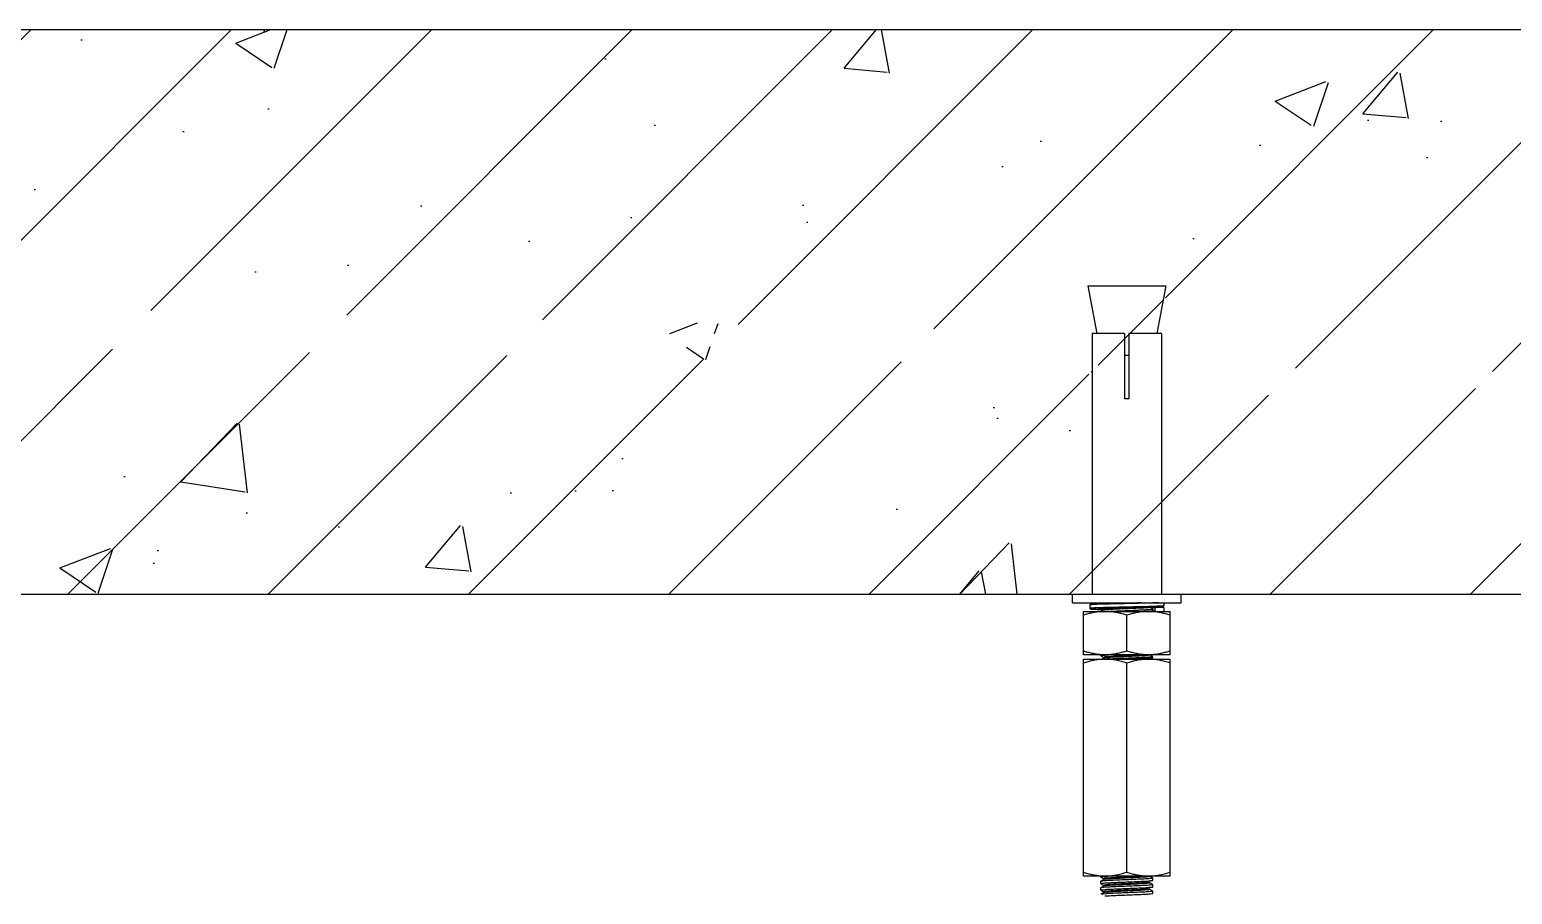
# Model space of a CAD drawing. Extents: x 552102 to 973302, y -80747 to 40012826.
# Drawn here: x 600984 to 603345, y 213780 to 215156 of the extents above; entities that cross this region are included whole.
import ezdxf

# ---------------------------------------------------------------- set-up
doc = ezdxf.new("R2010")
doc.units = 0
doc.header["$LTSCALE"] = 1000
doc.header["$MEASUREMENT"] = 0
doc.layers.add('02___PRT_ALL_AXES', color=7, linetype='Continuous')
doc.layers.add('图框', color=7, linetype='Continuous')

msp = doc.modelspace()

# ---------------------------------------------------------------- hatches: boundary and pattern name
at = {"layer": '图框'}
h = msp.add_hatch(dxfattribs=at)
h.set_pattern_fill('ANSI31', color=33, scale=1804.8, style=0)
h.set_pattern_definition([(45, (-1271960.078877605, -4626199.462491669), (-159.5232898356851, 159.5232898356851), [])])
h.paths.add_polyline_path([(599102.75674162, 214661.5061296902), (598622.5805223117, 214765.6670011363), (598853.8989372144, 214855.1693857573), (598853.8989372144, 215156.1626235179), (606457.0989372054, 215156.1626235179), (606457.0989372054, 214855.1693857573), (606225.7805223117, 214765.6670011363), (606705.9567416201, 214661.5061296902), (606457.0989372054, 214594.9003997408), (606457.0989372054, 214257.6026235215), (606151.7995321223, 214257.6026235215), (605513.0632229338, 214257.6026235215), (598853.8989372144, 214257.6026235215), (598853.8989372144, 214594.9003997408)])
edge = h.paths.add_edge_path(flags=16)
edge.add_line((605917.415222926, 214748.3546235136), (605931.6712229291, 214672.3226235143))
edge.add_line((605924.4353285799, 214672.3226235143), (605924.4353285799, 214568.6426235161))
edge.add_line((605924.3272229324, 214568.6426235161), (605924.3272229324, 214257.6026235215))
edge.add_line((605924.4353285799, 214568.6426235161), (605924.3272229324, 214568.6426235161))
edge.add_line((606034.9192229371, 214568.6426235161), (606034.9192229371, 214257.6026235215))
edge.add_line((606034.8111172448, 214672.3226235143), (606034.8111172448, 214568.6426235161))
edge.add_line((606041.8312229345, 214748.3546235136), (606027.5752229312, 214672.3226235143))
edge.add_line((606034.9192229371, 214568.6426235161), (606034.8111172448, 214568.6426235161))
edge.add_line((605917.415222926, 214748.3546235136), (606041.8312229345, 214748.3546235136))
edge.add_line((605976.1672229359, 214672.3226235143), (605924.4353285799, 214672.3226235143))
edge.add_line((606034.8111172448, 214672.3226235143), (605983.0792229335, 214672.3226235143))
edge.add_line((602786.2792229335, 214568.6426235161), (602786.1711172501, 214568.6426235161))
edge.add_line((602786.2792229335, 214568.6426235161), (602786.2792229335, 214257.6026235215))
edge.add_line((602786.1711172501, 214672.3226235143), (602786.1711172501, 214568.6426235161))
edge.add_line((602793.1912229309, 214748.3546235136), (602778.9352229277, 214672.3226235143))
edge.add_line((602675.7953285853, 214568.6426235161), (602675.6872229289, 214568.6426235161))
edge.add_line((602668.7752229313, 214748.3546235136), (602683.0312229256, 214672.3226235143))
edge.add_line((602675.7953285853, 214672.3226235143), (602675.7953285853, 214568.6426235161))
edge.add_line((602675.6872229289, 214568.6426235161), (602675.6872229289, 214257.6026235215))
edge.add_line((602668.7752229313, 214748.3546235136), (602793.1912229309, 214748.3546235136))
edge.add_line((602727.5272229324, 214672.3226235143), (602675.7953285853, 214672.3226235143))
edge.add_line((602786.1711172501, 214672.3226235143), (602734.4392229387, 214672.3226235143))
edge.add_line((599489.2552229295, 214748.3546235136), (599613.6712229291, 214748.3546235136))
edge.add_line((599496.2753285834, 214568.6426235161), (599496.1672229359, 214568.6426235161))
edge.add_line((599489.2552229295, 214748.3546235136), (599503.5112229327, 214672.3226235143))
edge.add_line((599496.2753285834, 214672.3226235143), (599496.2753285834, 214568.6426235161))
edge.add_line((599496.1672229359, 214568.6426235161), (599496.1672229359, 214257.6026235215))
edge.add_line((599606.7592229316, 214568.6426235161), (599606.6511172483, 214568.6426235161))
edge.add_line((599606.7592229316, 214568.6426235161), (599606.7592229316, 214257.6026235215))
edge.add_line((599606.6511172483, 214672.3226235143), (599606.6511172483, 214568.6426235161))
edge.add_line((599613.6712229291, 214748.3546235136), (599599.415222926, 214672.3226235143))
edge.add_line((599548.0072229306, 214672.3226235143), (599496.2753285834, 214672.3226235143))
edge.add_line((599606.6511172483, 214672.3226235143), (599554.9192229371, 214672.3226235143))
h = msp.add_hatch(dxfattribs=at)
h.set_pattern_fill('AR-CONC', color=33, scale=115.2, style=0)
h.set_pattern_definition([(49.99999999999999, (-1271960.078877605, -4626199.462491669), (826.2837303560681, -72.29045949994956), [86.4, -950.4000000000001]), (355, (-1271960.078877605, -4626199.462491669), (-159.841536322176, 866.5253380224136), [69.12, -760.32]), (100.4513999999998, (-1271891.221902244, -4626205.486691354), (666.4428077345531, 794.2343524542189), [73.4286988799998, -807.7157130239968]), (46.18420000000002, (-1271960.078877605, -4625969.062491678), (1229.461688016742, -190.6779045070288), [129.5999999999987, -1425.59999999999]), (96.6355999999996, (-1271857.623747362, -4625984.952381341), (1076.731436792106, 1122.183787277309), [110.1430517759984, -1211.573375999985]), (351.1842, (-1271960.078877605, -4625969.062491678), (1076.730560793939, 1122.184628265974), [103.6800000000001, -1140.480000000001]), (21, (-1271844.878877605, -4626026.662491677), (687.6369240404679, -463.8169620464705), [86.4, -950.4000000000001]), (326.0000000000001, (-1271844.878877605, -4626026.662491677), (280.2992623736622, 835.3728518939748), [69.11999999999999, -760.3199999999998]), (71.4514, (-1271787.575825189, -4626065.31394179), (967.9364681258766, 371.5551322098652), [73.42869888000001, -807.7157130239999]), (37.49999999999999, (-1271960.078877605, -4626199.462491669), (14.00815332551885, 383.4937196136709), [0, -751.1040000000002, 0, -771.8400000000001, 0, -763.2000000000002]), (7.500000000000003, (-1271960.078877605, -4626199.462491669), (303.0561071333552, 454.362292088479), [0, -440.064, 0, -733.824, 0, -290.8799999999999]), (327.5, (-1272216.974877603, -4626199.462491669), (614.9634464706153, -25.98321223800553), [0, -288, 0, -898.56, 0, -1192.32]), (317.5, (-1272332.174877603, -4626199.462491669), (671.8304670824291, 115.32093964683), [0, -374.4, 0, -596.7360000000001, 0, -846.7199999999999])])
h.paths.add_polyline_path([(599102.75674162, 214661.5061296902), (598622.5805223117, 214765.6670011363), (598853.8989372144, 214855.1693857573), (598853.8989372144, 215156.1626235179), (606457.0989372054, 215156.1626235179), (606457.0989372054, 214855.1693857573), (606225.7805223117, 214765.6670011363), (606705.9567416201, 214661.5061296902), (606457.0989372054, 214594.9003997408), (606457.0989372054, 214257.6026235215), (606151.7995321223, 214257.6026235215), (605513.0632229338, 214257.6026235215), (598853.8989372144, 214257.6026235215), (598853.8989372144, 214594.9003997408)])
edge = h.paths.add_edge_path(flags=16)
edge.add_line((605917.415222926, 214748.3546235136), (605931.6712229291, 214672.3226235143))
edge.add_line((605924.4353285799, 214672.3226235143), (605924.4353285799, 214568.6426235161))
edge.add_line((605924.3272229324, 214568.6426235161), (605924.3272229324, 214257.6026235215))
edge.add_line((605924.4353285799, 214568.6426235161), (605924.3272229324, 214568.6426235161))
edge.add_line((606034.9192229371, 214568.6426235161), (606034.9192229371, 214257.6026235215))
edge.add_line((606034.8111172448, 214672.3226235143), (606034.8111172448, 214568.6426235161))
edge.add_line((606041.8312229345, 214748.3546235136), (606027.5752229312, 214672.3226235143))
edge.add_line((606034.9192229371, 214568.6426235161), (606034.8111172448, 214568.6426235161))
edge.add_line((605917.415222926, 214748.3546235136), (606041.8312229345, 214748.3546235136))
edge.add_line((605976.1672229359, 214672.3226235143), (605924.4353285799, 214672.3226235143))
edge.add_line((606034.8111172448, 214672.3226235143), (605983.0792229335, 214672.3226235143))
edge.add_line((602668.7752229313, 214748.3546235136), (602793.1912229309, 214748.3546235136))
edge.add_line((599489.2552229295, 214748.3546235136), (599613.6712229291, 214748.3546235136))
edge.add_line((599548.0072229306, 214672.3226235143), (599496.2753285834, 214672.3226235143))
edge.add_line((599606.6511172483, 214672.3226235143), (599554.9192229371, 214672.3226235143))
edge.add_line((602727.5272229324, 214672.3226235143), (602675.7953285853, 214672.3226235143))
edge.add_line((602786.1711172501, 214672.3226235143), (602734.4392229387, 214672.3226235143))
edge.add_line((602668.7752229313, 214748.3546235136), (602683.0312229256, 214672.3226235143))
edge.add_line((602793.1912229309, 214748.3546235136), (602778.9352229277, 214672.3226235143))
edge.add_line((599489.2552229295, 214748.3546235136), (599503.5112229327, 214672.3226235143))
edge.add_line((599613.6712229291, 214748.3546235136), (599599.415222926, 214672.3226235143))
edge.add_line((599496.2753285834, 214568.6426235161), (599496.1672229359, 214568.6426235161))
edge.add_line((599496.2753285834, 214672.3226235143), (599496.2753285834, 214568.6426235161))
edge.add_line((599496.1672229359, 214568.6426235161), (599496.1672229359, 214257.6026235215))
edge.add_line((599606.7592229316, 214568.6426235161), (599606.6511172483, 214568.6426235161))
edge.add_line((599606.7592229316, 214568.6426235161), (599606.7592229316, 214257.6026235215))
edge.add_line((599606.6511172483, 214672.3226235143), (599606.6511172483, 214568.6426235161))
edge.add_line((602675.7953285853, 214672.3226235143), (602675.7953285853, 214568.6426235161))
edge.add_line((602675.6872229289, 214568.6426235161), (602675.6872229289, 214257.6026235215))
edge.add_line((602786.1711172501, 214672.3226235143), (602786.1711172501, 214568.6426235161))
edge.add_line((602786.2792229335, 214568.6426235161), (602786.2792229335, 214257.6026235215))

# ---------------------------------------------------------------- linework, layer by layer
at = {"color": 3, "linetype": 'Continuous'}
for p, q in [((602675.7953285853, 214672.3226235143), (602675.7953285853, 214568.6426235161)), ((602727.5272229324, 214672.3226235143), (602675.7953285853, 214672.3226235143)), ((602727.5272229324, 214672.3226235143), (602727.5272229324, 214568.6426235161)), ((602734.4392229387, 214672.3226235143), (602734.4392229387, 214568.6426235161)), ((602786.1711172501, 214672.3226235143), (602734.4392229387, 214672.3226235143)), ((602786.1711172501, 214672.3226235143), (602786.1711172501, 214568.6426235161)), ((602675.6872229289, 214568.6426235161), (602675.6872229289, 214257.6026235215)), ((602675.7953285853, 214568.6426235161), (602675.6872229289, 214568.6426235161)), ((602734.4392229387, 214568.6426235161), (602727.5272229324, 214568.6426235161)), ((602786.2792229335, 214568.6426235161), (602786.1711172501, 214568.6426235161)), ((602786.2792229335, 214568.6426235161), (602786.2792229335, 214257.6026235215)), ((602672.2312229344, 214240.322444915), (602672.2312229344, 214234.7932021908)), ((602677.3322461346, 214241.5326766662), (602676.25482078, 214241.4646586172)), ((602678.5932864884, 214241.6029066614), (602677.3322461346, 214241.5326766662)), ((602677.4982443491, 214233.5732275567), (602678.8034816155, 214233.5017804287)), ((602680.0489949832, 214241.6753619156), (602678.5932864884, 214241.6029066614)), ((602678.8034816155, 214233.5017804287), (602680.3099633524, 214233.4280541561)), ((602682.6187693457, 214241.7881900035), (602680.0489949832, 214241.6753619156)), ((602680.3099633524, 214233.4280541561), (602682.0276109347, 214233.3520637325)), ((602682.0276109347, 214233.3520637325), (602685.0176042387, 214233.2339045845)), ((602685.6748565802, 214241.9058951877), (602682.6187693457, 214241.7881900035)), ((602685.0176042387, 214233.2339045845), (602689.5112229327, 214233.0784307948)), ((602690.5359242031, 214242.0701953671), (602685.6748565802, 214241.9058951877)), ((602689.5044761667, 214235.8303921662), (602688.2008006343, 214235.790037214)), ((602689.4192281525, 214235.1210380665), (602688.7041139464, 214235.0986582331)), ((602689.5463384489, 214241.3613766007), (602688.7326107363, 214241.3365942411)), ((602689.0069738695, 214234.6313511006), (602689.5817484179, 214234.6725866757)), ((602689.526287363, 214235.1243973814), (602689.4192281525, 214235.1210380665)), ((602689.6059931914, 214235.8335447989), (602689.5044761667, 214235.8303921662)), ((602691.2964518735, 214234.7825696639), (602689.5081900159, 214234.7058695547)), ((602689.6278435478, 214235.1275855265), (602689.526287363, 214235.1243973814)), ((602689.6409926842, 214241.3642691396), (602689.5463384489, 214241.3613766007)), ((602689.5817484179, 214234.6725866757), (602690.8917929094, 214234.7574478708)), ((602694.1295298169, 214235.9717119477), (602689.6059931914, 214235.8335447989)), ((602689.6094000171, 214242.4086611769), (602690.2122245977, 214242.0597803316)), ((602689.6094000171, 214232.0406611762), (602693.212917609, 214229.9546235226)), ((602697.8920308779, 214242.2869592331), (602690.5359242031, 214242.0701953671)), ((602690.8917929094, 214234.7574478708), (602692.4254252623, 214234.845417755)), ((602692.8585986386, 214234.8552717439), (602691.2964518735, 214234.7825696639)), ((602692.4254252623, 214234.845417755), (602694.1924599122, 214234.9364150308)), ((602693.9799414197, 214232.7606133989), (602696.038281251, 214233.0926068506)), ((602693.9800238798, 214243.1284203164), (602696.0411345492, 214243.4608176372)), ((602694.3657030056, 214235.9786340765), (602694.1295298169, 214235.9717119477)), ((602694.1924599122, 214234.9364150308), (602696.2003943662, 214235.0303575776)), ((602694.4799895446, 214235.9819684199), (602694.3657030056, 214235.9786340765)), ((602766.1003222236, 214237.7125222377), (602694.4799895446, 214235.9819684199)), ((602696.2003943662, 214235.0303575776), (602699.6736685912, 214235.1766159765)), ((602710.4631011079, 214242.6105916671), (602697.8920308779, 214242.2869592331)), ((602699.6736685912, 214235.1766159765), (602703.7027676741, 214235.3290708951)), ((602703.7027676741, 214235.3290708951), (602708.275126029, 214235.4875178776)), ((602708.275126029, 214235.4875178776), (602713.3600559841, 214235.6517873279)), ((602730.9832229356, 214243.0874235562), (602710.4631011079, 214242.6105916671)), ((602713.3600559841, 214235.6517873279), (602720.8452212225, 214235.8795731238)), ((602730.9832229356, 214236.1754235498), (602720.8452212225, 214235.8795731238)), ((602730.9832229356, 214236.1754224144), (602729.5404875973, 214236.1426170937)), ((602729.5983185003, 214234.6904785029), (602730.773588882, 214234.7378814689)), ((602759.9426513115, 214243.7768766485), (602730.9832228284, 214243.0874269627)), ((602739.1280274133, 214243.322593259), (602730.9832229625, 214243.0874219201)), ((602735.8181658963, 214243.2265393309), (602730.983222864, 214243.0874256931)), ((602740.5722993532, 214236.3944433324), (602730.9832229356, 214236.1754235498)), ((602753.929342253, 214243.7774163357), (602735.8181658963, 214243.2265393309)), ((602747.9056784819, 214243.5852057062), (602739.1280274133, 214243.322593259)), ((602740.5722993532, 214236.3944433324), (602757.9999919633, 214236.814293041)), ((602753.9598751257, 214243.7786235086), (602747.9056784819, 214243.5852057062)), ((602757.9999919633, 214236.814293041), (602771.3741064707, 214237.1908653698)), ((602764.3091350684, 214232.9796397887), (602767.6710264514, 214233.2167464755)), ((602765.9514070789, 214236.4015636317), (602768.1995380888, 214236.7584717653)), ((602766.464403523, 214237.7227134607), (602766.1003222236, 214237.7125222377)), ((602771.4735016535, 214237.8705319665), (602766.464403523, 214237.7227134607)), ((602767.6710264514, 214233.2167464755), (602768.7738320838, 214233.3545213334)), ((602769.2983549008, 214230.645750036), (602771.5929378282, 214230.9856007062)), ((602772.3436148624, 214234.2309095792), (602769.7648525605, 214235.7241046898)), ((602772.421709479, 214243.4305223457), (602770.3269758264, 214243.3646622143)), ((602771.3741064707, 214237.1908653698), (602776.4129185596, 214237.3613676391)), ((602772.3570885012, 214230.5397659264), (602771.4856977741, 214231.0440824113)), ((602772.2848041842, 214231.1910747073), (602772.3415610323, 214231.1876979045)), ((602772.3415610323, 214231.1876979045), (602772.4421286623, 214231.181566625)), ((602772.4552229384, 214234.1017500482), (602772.3436148624, 214234.2309095792)), ((602772.3436149427, 214231.207790511), (602772.4552229384, 214231.336950042)), ((602781.7746835182, 214243.7802106164), (602772.421709479, 214243.4305223457)), ((602775.9112229327, 214230.6461128495), (602775.9112229327, 214235.8293960474)), ((602776.4129185596, 214237.3613676391), (602779.5046416859, 214237.4811222634)), ((602776.9480132947, 214236.8666235111), (602789.0440207849, 214236.8666235111)), ((602779.5046416859, 214237.4811222634), (602782.0551270315, 214237.594023361)), ((602782.2553219806, 214237.5120106361), (602781.2750645647, 214237.5577452056)), ((602782.0551270315, 214237.594023361), (602783.4794301757, 214237.6655529402)), ((602783.6332583228, 214237.4418792746), (602782.2553219806, 214237.5120106361)), ((602783.4794301757, 214237.6655529402), (602784.7014881532, 214237.7341680221)), ((602784.8163707772, 214237.3745821498), (602783.6332583228, 214237.4418792746)), ((602784.7014881532, 214237.7341680221), (602785.7376902263, 214237.7999592296)), ((602789.7352229276, 214236.1752449147), (602789.7348996947, 214236.189773073)), ((602789.7352229276, 214243.7786235086), (602789.7352229276, 214238.9404021464)), ((602789.7352229276, 214236.1752449147), (602789.7352229276, 214230.6460021458)), ((602760.30945263, 214229.9546193651), (602765.4659306715, 214230.3001500331)), ((602772.3687224308, 214230.526305636), (602773.0164381425, 214230.4798950426)), ((602775.7836350511, 214230.1967253766), (602775.9545245061, 214230.166353213)), ((602775.9112229327, 214230.6461128495), (602775.9115573058, 214230.6312083326)), ((602776.1688843529, 214230.107570099), (602776.3542859355, 214230.0007290415)), ((602690.3080957691, 214159.797750046), (602692.6680909524, 214160.1433500312)), ((602693.980141736, 214160.1841531269), (602696.0453583311, 214160.5171296082)), ((602696.0453583311, 214160.5171296082), (602696.4371189544, 214160.5719959638)), ((602696.500515164, 214160.4889500431), (602701.6594265053, 214160.8346344731)), ((602766.3625279407, 214160.1412662856), (602765.2215287696, 214160.0091679028)), ((602772.3570885012, 214157.9637659214), (602767.5555889675, 214160.7433454714)), ((602689.5112229327, 214159.4521500341), (602689.5155219504, 214159.5004789792)), ((602689.6228308926, 214159.3229905031), (602694.2286604444, 214156.6557463102)), ((602690.1734668383, 214160.0542923413), (602691.1779255489, 214160.0476301096)), ((602694.410856859, 214155.5593455068), (602691.5837133119, 214153.9226235143)), ((602694.299996985, 214156.8134258858), (602694.299996985, 214155.4310258917)), ((602694.3522903065, 214156.5841155938), (602695.627411435, 214155.8453145853)), ((602694.7112365166, 214155.6783408425), (602694.720009155, 214155.6088536761)), ((602767.9868674973, 214157.2439344249), (602765.9297747056, 214156.9119639061)), ((602771.1766689579, 214157.3685013435), (602770.8015365371, 214157.3826705955)), ((602771.5697154502, 214156.3229710929), (602771.6500697295, 214156.3283770047)), ((602772.3570458184, 214154.2806611798), (602772.4552229384, 214154.3942258827))]:
    msp.add_line(p, q, dxfattribs=at)
at = {"color": 133, "linetype": 'Continuous'}
for p, q in [((602689.6094000171, 213806.9526611737), (602694.4108172873, 213804.1731292151)), ((602696.4446359972, 213808.0578347139), (602697.8641290377, 213808.1319526694)), ((602697.8641290377, 213808.1319526694), (602701.1364501336, 213808.3232224069)), ((602772.3570885012, 213805.4517659239), (602767.5555889675, 213808.2313454739)), ((602689.6093573341, 213800.2677659235), (602689.5112229327, 213800.1542258881)), ((602689.6093573341, 213789.8997659228), (602689.5112229327, 213789.7862258873)), ((602689.6094000171, 213796.584661173), (602694.4108172873, 213793.8051292143)), ((602689.6094000171, 213786.2166611723), (602694.4108172873, 213783.4371292225)), ((602694.410856859, 213803.0473454736), (602690.4807480613, 213800.7720823816)), ((602694.410856859, 213792.6793454818), (602690.4807480613, 213790.4040823809)), ((602694.410856859, 213782.3113454811), (602690.4807480613, 213780.036082416)), ((602693.9784892808, 213786.9378065489), (602696.0201558034, 213787.2672667883)), ((602693.9800634155, 213797.3043331585), (602696.0425916056, 213797.6369252882)), ((602694.299996985, 213804.3014258883), (602694.299996985, 213802.9190258853)), ((602694.299996985, 213793.9334258876), (602694.299996985, 213792.5510258845)), ((602694.299996985, 213783.5654258958), (602694.299996985, 213782.1830258838)), ((602694.6703157792, 213782.352255427), (602694.4404549369, 213782.2556046269)), ((602694.6820349047, 213792.6318108283), (602694.513780407, 213792.5308722577)), ((602694.8008089134, 213803.0108268581), (602694.666467909, 213802.8539846502)), ((602694.7432141613, 213792.6636299364), (602694.6820349047, 213792.6318108283)), ((602694.839184753, 213803.0503733835), (602694.8008089134, 213803.0108268581)), ((602703.9609174888, 213801.5751949571), (602697.8641290377, 213801.2199526808)), ((602767.9800046722, 213784.0142316601), (602765.6260301808, 213783.6417522035)), ((602767.985542504, 213804.7340446911), (602765.8932266395, 213804.3972666792)), ((602767.9871457765, 213794.3630325697), (602765.9435447196, 213794.0329819045)), ((602767.4667928556, 213799.1247725211), (602766.4129001031, 213798.6848009698)), ((602767.3294790249, 213788.8176269076), (602766.8427797446, 213788.3990866713)), ((602767.4076358507, 213787.5368598364), (602766.8427797446, 213787.0166866771)), ((602772.3570885012, 213795.0837659232), (602767.5555889675, 213797.8633454821)), ((602772.3570885012, 213784.7157659225), (602767.5555889675, 213787.4953454814)), ((602767.6664488504, 213797.7350258849), (602767.6664488504, 213799.117425888)), ((602767.6664488504, 213787.3670258842), (602767.6664488504, 213788.7494258962)), ((602772.3570458184, 213801.7686611734), (602772.4552229384, 213801.8822258941)), ((602772.3570458184, 213791.4006611727), (602772.4552229384, 213791.5142258934)), ((602772.3570458184, 213781.032661172), (602772.4552229384, 213781.1462258838))]:
    msp.add_line(p, q, dxfattribs=at)
at = {"color": 3, "linetype": 'Continuous'}
for points in [[(602676.25482078, 214241.4646586172), (602675.7813068995, 214241.4314670853), (602675.3491328249, 214241.3988081239), (602674.956630678, 214241.3666654966), (602674.6020864913, 214241.3350142411), (602674.2837363909, 214241.3038169316), (602673.9998120229, 214241.2730240367), (602673.7483886163, 214241.2425555191), (602673.5272386948, 214241.2122657619), (602673.3337605784, 214241.181887), (602673.1644818255, 214241.1508536003), (602673.0151951323, 214241.1181016735), (602672.8802377472, 214241.0814380846), (602672.7494292299, 214241.0351655624), (602672.6041723321, 214240.9625442795), (602672.4184990773, 214240.8092047147), (602672.245561845, 214240.4652721248), (602672.231291599, 214240.3217910997)], [(602672.2312875579, 214234.79394316), (602672.2526753315, 214234.6187716119), (602672.4351915906, 214234.2883104882), (602672.6188845615, 214234.1443475954), (602672.7631471913, 214234.0749479673), (602672.8950412521, 214234.0297406844), (602673.0326414088, 214233.9933691792), (602673.1858263979, 214233.9605810872), (602673.3601640383, 214233.929341989), (602673.5599417159, 214233.8986448667), (602673.788568143, 214233.8679749064), (602674.0486717502, 214233.8370833776), (602674.3425009708, 214233.8058364652), (602674.6719948718, 214233.7741611592), (602675.0389820497, 214233.7420101635), (602675.4452886592, 214233.7093477152), (602675.8926852087, 214233.6761505596), (602676.382896037, 214233.642403721), (602677.4982443491, 214233.5732275567)], [(602685.7403748642, 214234.2471857689), (602685.767879791, 214234.2565124533), (602685.8463830064, 214234.2778898201), (602685.9691235373, 214234.3050890557), (602686.1331544587, 214234.3355573587), (602686.3381412904, 214234.3682183228), (602686.584732456, 214234.4025227211), (602686.873987795, 214234.4381543569), (602687.2071159194, 214234.4749168924), (602687.5854232351, 214234.5126810096), (602688.0104099999, 214234.5513698004), (602688.4837092052, 214234.5909369967), (602689.0069738695, 214234.6313511006)], [(602788.7561825106, 214237.0125731967), (602788.5852825145, 214237.0425607405), (602788.3927797208, 214237.0717685304), (602788.1763504514, 214237.1006674997), (602787.9337856929, 214237.1295597634), (602787.6631641428, 214237.158623474), (602787.3625902842, 214237.1879827104), (602787.0301248442, 214237.2177309565), (602786.6637505958, 214237.2479432515), (602786.2613951574, 214237.2786826722), (602785.8208852777, 214237.310005509), (602784.8163707772, 214237.3745821498)], [(602785.7376902263, 214237.7999592296), (602786.1914102624, 214237.8318386249), (602786.6053557674, 214237.8630980096), (602786.9818616669, 214237.8937959275), (602787.3231350074, 214237.9239981196), (602787.6313160221, 214237.9537814132), (602787.9084666233, 214237.9832413218), (602788.1565910468, 214238.0125036232), (602788.3777060638, 214238.0417474977), (602788.574124507, 214238.0712785653), (602788.7480867902, 214238.1015396855), (602788.9018239478, 214238.1331910751), (602789.0396800855, 214238.1678087286), (602789.1696327011, 214238.2093646757), (602789.3066034148, 214238.2690701477), (602789.476246805, 214238.3830767445), (602789.6744847695, 214238.6504830144), (602789.7350407968, 214238.9248197458)], [(602789.7350646773, 214236.1897782228), (602789.6720206777, 214236.4707398138), (602789.475701351, 214236.733041688), (602789.3080145338, 214236.8458418629), (602789.1723137925, 214236.905295395), (602789.0437025587, 214236.9467031501), (602788.9075925212, 214236.981144502), (602788.7561825106, 214237.0125731967)], [(602773.0164381425, 214230.4798950426), (602773.5139768551, 214230.4412182949), (602773.963567246, 214230.4035107813), (602774.3678894232, 214230.3667320184), (602774.729325224, 214230.3308542095), (602775.0499946395, 214230.2958659462), (602775.3317319433, 214230.2617851637), (602775.5759488355, 214230.2286855958), (602775.7836350511, 214230.1967253766)], [(602775.9545245061, 214230.166353213), (602776.08687313, 214230.1385881565), (602776.1755676756, 214230.1158692471)]]:
    msp.add_lwpolyline(points, dxfattribs=at)
for points, start_tangent, end_tangent in [([(602688.2008006343, 214235.790037214), (602683.0815195212, 214235.6083791725), (602678.8690315316, 214235.4267763219), (602675.6411053131, 214235.2451639048), (602673.4589975934, 214235.0635527663), (602672.364001141, 214234.8819696478), (602672.3602256993, 214234.8003710828)], (-0.9995258327328158, -0.03079139002661666), (0.04978343586975301, -0.9987600360011418)), ([(602688.7326107363, 214241.3365942411), (602683.4643007527, 214241.1523604921), (602679.1129538725, 214240.9677882753), (602675.7803979347, 214240.7836386405), (602673.5158687661, 214240.5990085147), (602672.3752612689, 214240.4149012051), (602672.3653544405, 214240.3220062397)], (-0.9995400384720695, -0.03032674547744741), (-0.003270271077732215, -0.999994652649242)), ([(602688.7041139464, 214235.0986582331), (602683.6450633119, 214234.9170002542), (602679.4821365813, 214234.7353974483), (602676.2921872596, 214234.5537850223), (602674.135753269, 214234.3721739195), (602673.0536405126, 214234.190590801), (602673.0659859608, 214234.0089726172), (602674.1725614379, 214233.8273884348), (602676.3528261314, 214233.6457730762), (602679.5654318401, 214233.4641601674), (602683.7500591169, 214233.2825328908), (602688.827732856, 214233.1008946888)], (-0.9995134639140997, -0.03119031026517279), (0.9995170070152823, -0.03107656170190222)), ([(602689.5081900159, 214234.7058695547), (602688.4221730541, 214234.5879305444), (602686.4716861437, 214234.3933191143), (602685.486754031, 214234.1986765705), (602685.4890215794, 214234.0040794454), (602686.4784462134, 214233.8094361595), (602688.4333152632, 214233.6148215912), (602689.5081596443, 214233.4977125726)], (-0.9976531310285394, -0.06847065173453587), (0.9976092119582508, -0.069107598829927)), ([(602687.3083293805, 214234.5091572843), (602689.078001375, 214234.3063113652), (602689.5078349182, 214234.2472245894)], (0.9993139777643083, 0.03703476535467184), (0.9933993564105505, -0.1147070995322615)), ([(602689.5112229327, 214242.5222258888), (602691.1768462101, 214242.9914770685)], (0, 1), (0.9993491367196988, -0.03607357672303422)), ([(602689.5112229327, 214232.1542258881), (602691.1760642211, 214232.6233661763)], (0, 1), (0.9993510758413142, -0.03601981697354721)), ([(602729.5404875973, 214236.1426170937), (602729.0588601689, 214236.1316623978), (602722.2687859455, 214235.9765368573), (602715.2924312513, 214235.8141793481), (602708.111477975, 214235.6409162454), (602701.1157704006, 214235.4621400498), (602694.5630865077, 214235.280332788), (602689.6278435478, 214235.1275855265)], (-0.9997414857106883, -0.02273679284740341), (-0.9995073915908789, -0.0313842979083082)), ([(602770.3269758264, 214243.3646622143), (602763.8796377222, 214243.180562853), (602756.7719112466, 214242.995922669), (602749.1834173838, 214242.8118241123), (602741.2184515068, 214242.6271990112), (602733.0752015302, 214242.4430593631), (602724.8721197316, 214242.2584861092), (602716.8034527163, 214242.0742634914), (602708.999671043, 214241.8897787861), (602701.6298309128, 214241.7054314009), (602694.8310713122, 214241.5210720084), (602689.6409926842, 214241.3642691396)], (-0.9995303575086005, -0.03064415798695189), (-0.9995331449710432, -0.03055310302237087)), ([(602691.1760642211, 214232.6233661763), (602693.9799414197, 214232.7606133989)], (0.9993510756842575, -0.03601982133100456), (0.9907857928478658, 0.1354382246296296)), ([(602691.1768462101, 214242.9914770685), (602693.9800238798, 214243.1284203164)], (0.9993491366678742, -0.03607357815873995), (0.9908012805298921, 0.1353248776106079)), ([(602729.5406708012, 214236.1336746536), (602728.6679794799, 214236.1083979181), (602722.7160043429, 214235.934863653), (602716.6593332359, 214235.7537974141), (602710.5241281579, 214235.561501535), (602704.7475413183, 214235.3665637247), (602699.548337547, 214235.1718782924), (602695.0322292458, 214234.9772224001), (602692.8585986386, 214234.8552717439)], (-0.9995811220354113, -0.02894098254082408), (-0.9985507858825966, -0.05381754373109853)), ([(602696.038281251, 214233.0926068506), (602703.7317435691, 214233.5631364874), (602713.5406475078, 214234.0299226812), (602724.7372021864, 214234.4967553488), (602729.5983185003, 214234.6904785029)], (0.9890811872169577, 0.1473716563437266), (0.9991887300952926, 0.04027259180331621)), ([(602696.0411345492, 214243.4608176372), (602701.236105455, 214243.8507098339)], (0.9890794379565933, 0.1473833959829585), (0.9993837079284014, 0.03510276808571906)), ([(602701.771550245, 214229.9560555092), (602703.0271960864, 214230.0349186234), (602709.9848724047, 214230.4024656854), (602717.8503237853, 214230.769809588), (602726.2087731044, 214231.1338657729), (602734.7855140308, 214231.4985512219), (602743.3677641699, 214231.8707095824), (602751.4464275817, 214232.2452102087), (602758.493881629, 214232.6135580085), (602764.3091350684, 214232.9796397887)], (0.9979389650907212, 0.06417025754709428), (0.9982765986777798, 0.05868417616634734)), ([(602730.773588882, 214234.7378814689), (602736.7777718137, 214234.9775404922), (602748.3237244228, 214235.4580553404), (602758.2010921846, 214235.9275420538), (602765.9514070789, 214236.4015636317)], (0.9991870839370511, 0.04031341331830279), (0.9890415358446871, 0.1476375303707778)), ([(602768.1995380888, 214236.7584717653), (602770.8008573662, 214236.8705739311)], (0.9921834098308996, 0.1247881454959932), (0.9993728480806288, -0.03541059896715397)), ([(602768.7738320838, 214233.3545213334), (602771.5408780287, 214233.7314638339)], (0.9885491033495014, 0.1508995370002735), (0.9980294014445501, 0.0627480187116148)), ([(602770.8008573662, 214236.8705739311), (602772.434609277, 214237.1993626974)], (0.9993728480967529, -0.0354105985120921), (0.3100877762481451, 0.9507079315023518)), ([(602771.0164566437, 214236.4515027604), (602771.4667899975, 214236.4215254805), (602773.3747379045, 214236.2750958226), (602774.6433217655, 214236.1437586776), (602775.4074623714, 214236.0272661827), (602775.7974203358, 214235.9233747057)], (0.997891063840904, -0.06491089821030849), (0.9372609900129456, -0.348628508013836)), ([(602789.7352229367, 214238.9404021464), (602789.1802122454, 214238.7588079504), (602787.5252988051, 214238.5771834276), (602784.7973041962, 214238.3953092895), (602781.0427010248, 214238.2131454639), (602776.4710973898, 214238.0357539944), (602771.4735016535, 214237.8705319665)], (-0.0006004643633401344, -0.999999819721258), (-0.9995079938765029, -0.03136511082347116)), ([(602771.5408780287, 214233.7314638339), (602772.4542818317, 214234.0772059492)], (0.9980294016218219, 0.06274801589204479), (0.0779961448542239, 0.9969536606020758)), ([(602771.592937837, 214230.9856007062), (602771.6583500664, 214230.9913500391), (602772.3837496409, 214231.1659670315)], (0.9959860845924491, 0.08950820799347291), (0.7215239016677099, 0.6923895286052534)), ([(602772.4421286623, 214231.181566625), (602773.9720374207, 214231.0353783033), (602775.4238740931, 214230.8407272569)], (0.9980836886803025, -0.06187851315538509), (0.998289278528886, -0.05846807996057624)), ([(602772.4542818317, 214234.0772059492), (602772.4552229384, 214234.1017500482)], (0.0779954350032099, 0.9969537161366421), (0, 1)), ([(602774.5258587579, 214237.2973583482), (602775.6481090466, 214237.1813199959), (602776.4315815578, 214237.0646945707), (602776.8313555579, 214236.9606947325), (602776.9480132947, 214236.8666235111)], (0.9961504069000254, -0.08766052037784076), (0.0001604690108161287, -0.9999999871248483)), ([(602776.9480132947, 214236.8666235111), (602776.6279075096, 214236.8159499488), (602776.3385801802, 214236.6685162954), (602776.1096528718, 214236.4396450094), (602775.961814035, 214236.1494492612), (602775.9112229416, 214235.8293960474)], (-0.9999999999996548, 8.308505813650383e-07), (1.278231663638951e-07, -0.9999999999999919)), ([(602781.2229990611, 214237.5538319073), (602784.0473242054, 214237.4183007441), (602786.8093325506, 214237.2340662352), (602788.4827317664, 214237.0503300629), (602789.0440207849, 214236.8666235111)], (0.998669949515175, -0.05155901410382252), (0.001191636802008577, -0.999999290000614)), ([(602789.7350667248, 214236.1897766671), (602789.6828441779, 214236.4392396651), (602789.533300359, 214236.6635905973), (602789.3089640358, 214236.8138137929), (602789.0440207849, 214236.8666235111)], (-0.02147077383605225, 0.9997694763648673), (-0.9999999999629821, 8.60442019098924e-06)), ([(602765.4659306715, 214230.3001500331), (602769.2983549099, 214230.645750036)], (0.9978880446669367, 0.06495729605516033), (0.9881684371055068, 0.1533725526567912)), ([(602772.4552229384, 214230.4262258909), (602770.8008573662, 214229.9585739247)], (0, -1), (-0.9993728481374577, 0.03541059736330348)), ([(602775.4238740931, 214230.8407272569), (602775.9112229416, 214230.6461128495)], (0.9982892779630907, -0.05846808962101473), (0.0005557706771338909, -0.9999998455594654)), ([(602775.9113871913, 214230.6312046043), (602775.9635970244, 214230.3820570699), (602776.1131494442, 214230.1576703213), (602776.1688843529, 214230.107570099)], (0.02200818410942593, -0.9997577905834021), (0.7788504076519237, -0.6272097276831987)), ([(602789.0440207849, 214229.9546235226), (602789.3079060564, 214230.0069945655), (602789.532202218, 214230.1565570078), (602789.6824062, 214230.3809474132), (602789.7352229367, 214230.6460021458)], (0.9999999999782289, 6.59866898425744e-06), (-5.44550353081563e-07, 0.9999999999998518)), ([(602691.177925558, 214160.0476301096), (602693.980141736, 214160.1841531269)], (0.9993464635775634, -0.03614755503513301), (0.990823094451045, 0.1351650676116275)), ([(602692.6680909524, 214160.1433500312), (602696.500515164, 214160.4889500431)], (0.9881684371055068, 0.1533725526567912), (0.9978880446669367, 0.06495729605516033)), ([(602758.8913435827, 214160.8323463164), (602750.0787457892, 214160.3088611297), (602738.9681037137, 214159.7675077639), (602727.0057332019, 214159.2261543445), (602715.4676321337, 214158.6848009787), (602705.5845427016, 214158.1434475861), (602698.4106708328, 214157.6020942203), (602694.7112365166, 214157.0607408456)], (-0.9976972795899628, -0.06782431937577767), (0.08967241264859514, -0.9959713140496468)), ([(602696.4371189544, 214160.5719959638), (602701.2364849608, 214160.9068784497)], (0.9914628859495898, 0.1303892088499313), (0.999383028072292, 0.03512211840217714)), ([(602767.6384246211, 214160.5505212776), (602766.3625279407, 214160.1412662856)], (0.4950974015512451, -0.8688374778847913), (-0.9911102942036492, -0.133042792828308)), ([(602767.6209165285, 214160.5743471704), (602767.6384246211, 214160.5505212776)], (0.6662423518680284, -0.7457352939061945), (0.495097930023863, -0.8688371767403178)), ([(602689.5112229327, 214159.578225883), (602690.1734668383, 214160.0542923413)], (0, 1), (0.9956829905447475, 0.09281908392064848)), ([(602689.5155219595, 214159.5004789792), (602690.3080957691, 214159.797750046)], (0.1829186861346267, 0.9831280457106196), (0.9963283605190296, 0.08561423961855183)), ([(602765.2215287784, 214160.0091679028), (602759.1525132874, 214159.4678144924), (602750.0787457892, 214158.9264611266), (602738.9681037137, 214158.3851077519), (602727.0057332019, 214157.8437543593), (602715.4676321337, 214157.3024009845), (602705.5845427016, 214156.7610475741), (602698.4106708328, 214156.2196942172), (602694.7112365166, 214155.6783408425)], (-0.9944020606054523, -0.1056623956932196), (0.08967241219162322, -0.9959713140907903)), ([(602765.9297747056, 214156.9119639061), (602758.1212767253, 214156.4353376619), (602748.2199711243, 214155.9655136786), (602736.7047870021, 214155.486608111), (602724.7595997314, 214155.0096567832), (602713.5673996458, 214154.543095716), (602703.747363753, 214154.0759608171), (602701.2364849608, 214153.9948784611)], (-0.9890409970405103, -0.1476411398395225), (-0.9993830279593507, -0.03512212161586466)), ([(602730.9830596695, 214153.9225267045), (602735.8011671106, 214154.1274927131), (602744.1576381485, 214154.4915483616), (602752.062063385, 214154.8609984241), (602759.0176781485, 214155.2290930591), (602764.7005624186, 214155.5934573672)], (0.9990994543673395, 0.04242970990808832), (0.9981732786141377, 0.0604161059710337)), ([(602764.7005624186, 214155.5934573672), (602768.9542642751, 214155.9589357935)], (0.9981732787649658, 0.06041610347910542), (0.9883350252023679, 0.1522953642046763)), ([(602770.8015365371, 214157.3826705955), (602767.9868674973, 214157.2439344249)], (-0.9993695461164451, 0.03550366593762648), (-0.9907607029489081, -0.1356216409434194)), ([(602768.9542642751, 214155.9589357935), (602771.5697154502, 214156.3229710929)], (0.9883350241005623, 0.1522953713549464), (0.9976617026842544, 0.06834564358578059)), ([(602770.7466257821, 214153.9189181588), (602772.4356072018, 214154.256212639)], (0.9992011650437566, -0.03996287996628409), (0.2971468047197052, 0.9548318053169729)), ([(602772.4552229384, 214157.8502258949), (602771.1766689579, 214157.3685013435)], (0, -1), (-0.9994667789070316, 0.03265207284695682)), ([(602771.6500697295, 214156.3283770047), (602772.4552229384, 214156.6873500369)], (0.997748757887077, 0.06706277756546627), (0, 1))]:
    msp.add_spline(points, degree=3, dxfattribs=dict(at, start_tangent=start_tangent, end_tangent=end_tangent))
at = {"color": 133, "linetype": 'Continuous'}
for points, start_tangent, end_tangent in [([(602689.5112229327, 213807.0662258945), (602690.4685625086, 213807.4214681707)], (0, 1), (0.999340628833671, 0.03630850537164769)), ([(602690.4685625086, 213807.4214681707), (602693.2963828127, 213807.7767104379)], (0.9993406292454086, 0.03630849403914888), (0.9887197692040235, 0.1497772278590528)), ([(602693.2963828127, 213807.7767104379), (602696.4446359972, 213808.0578347139)], (0.988719769612898, 0.149777225159963), (0.9984869001567002, 0.05499009197540831)), ([(602758.704750375, 213808.3445312343), (602751.7751664857, 213807.8878085009), (602740.9283212314, 213807.3464550994), (602729.0206557045, 213806.8051017247), (602717.3223325858, 213806.2637483499), (602707.0811845849, 213805.7223949574)], (-0.9983943477802126, -0.0566456204884707), (-0.9982464485126613, -0.05919483112450657)), ([(602765.8949366997, 213807.5881152741), (602760.4041840056, 213807.0467618726), (602751.7751664857, 213806.5054084978), (602740.9283212314, 213805.9640550874), (602729.0206557045, 213805.4227017305), (602717.3223325858, 213804.8813483558), (602707.0811845849, 213804.3399949543)], (-0.9820799484328546, -0.1884647842068162), (-0.9982464485172562, -0.05919483104701818)), ([(602767.6537400613, 213808.1103759698), (602765.8949366997, 213807.5881152741)], (-0.5006455081301133, -0.8656523985926111), (-0.9820799493414384, -0.1884647794722344)), ([(602689.5112229327, 213796.6982258937), (602691.1771954069, 213797.1675266049)], (0, 1), (0.9993482724384696, -0.03609751202294171)), ([(602689.5112229327, 213786.3302258841), (602691.1418060014, 213786.7944817714)], (0, 1), (0.9994125583605268, -0.03427153616730422)), ([(602696.0425916056, 213790.7249252818), (602691.1771954069, 213790.2555265985), (602689.5316186199, 213789.9248734556)], (-0.9890812663801465, -0.1473711250409848), (-0.307341164389539, -0.9515993950563874)), ([(602693.2963828127, 213800.8647104404), (602690.4685625086, 213800.5094681553), (602689.5564385394, 213800.3053493402)], (-0.9887197693142346, -0.1497772271315203), (-0.5790352656431993, -0.8153024967099693)), ([(602691.1418060014, 213786.7944817714), (602693.9784892808, 213786.9378065489)], (0.9994125587274684, -0.0342715254666996), (0.9906209611050515, 0.1366386161350598)), ([(602691.1771954069, 213797.1675266049), (602693.9800634155, 213797.3043331585)], (0.9993482727476967, -0.03609750346208546), (0.9908084977100595, 0.1352720254359163)), ([(602697.8641290377, 213801.2199526808), (602693.2963828127, 213800.8647104404)], (-0.9986176054174616, -0.05256308733602935), (-0.9887197695471163, -0.149777225594205)), ([(602766.8427797446, 213788.3990866713), (602762.4395570914, 213787.8577332966), (602754.6809611985, 213787.3163799308), (602744.3945832412, 213786.7750265292), (602732.6776469956, 213786.2336731634), (602720.7799704889, 213785.692319753), (602709.9706509749, 213785.1509663961), (602701.4026931564, 213784.6096130214), (602695.9900209078, 213784.0682596198), (602694.3222552876, 213783.5493256323)], (-0.8207746107374487, -0.5712521670582874), (-0.5860846040745001, -0.8102498607632318)), ([(602766.4129001031, 213798.6848009698), (602761.4597552756, 213798.143447595), (602753.2557503323, 213797.6020942024), (602742.6759872566, 213797.0607408366), (602730.848984463, 213796.5193874262), (602719.0363005708, 213795.9780340515), (602708.4979668419, 213795.4366806767), (602700.3580825279, 213794.8953272841), (602695.4849099527, 213794.3539739183), (602694.4124449233, 213793.829021617)], (-0.9508675703619746, -0.3095979063784435), (-0.6804103025515701, -0.7328313722690104)), ([(602707.0811845849, 213805.7223949574), (602699.389610828, 213805.1810415826), (602695.0680534105, 213804.6396881811), (602694.5949153613, 213804.1301443748)], (-0.9982464485010447, -0.05919483132040389), (-0.5022201254327379, -0.86473981382282)), ([(602766.8427797446, 213787.0166866771), (602762.4395570914, 213786.4753333113), (602754.6809611985, 213785.9339799366), (602744.3945832412, 213785.3926265262), (602732.6776469956, 213784.8512731514), (602720.7799704889, 213784.3099197588), (602709.9706509749, 213783.768566393), (602701.4026931564, 213783.2272130183), (602695.9900209078, 213782.6858596079), (602694.6703157792, 213782.352255427)], (-0.8207746108010121, -0.5712521669669597), (-0.9428823201014764, -0.3331259978447449)), ([(602766.4129001031, 213797.3024009756), (602761.4597552756, 213796.7610476009), (602753.2557503323, 213796.2196941994), (602742.6759872566, 213795.6783408246), (602730.848984463, 213795.1369874321), (602719.0363005708, 213794.5956340573), (602708.4979668419, 213794.0542806915), (602700.3580825279, 213793.5129272811), (602695.4849099527, 213792.9715739063), (602694.7432141613, 213792.6636299364)], (-0.9508675704013458, -0.3095979062575226), (-0.8923028815050228, -0.4514372244928782)), ([(602707.0811845849, 213804.3399949543), (602699.389610828, 213803.7986415795), (602695.0680534105, 213803.257288178), (602694.839184753, 213803.0503733835)], (-0.9982464485736331, -0.05919483009629393), (-0.7042338507955281, -0.7099680861797253)), ([(602696.0201558034, 213787.2672667883), (602703.802574701, 213787.742871549), (602713.5892893592, 213788.2080552749), (602724.8645375381, 213788.6778791509), (602736.5098601083, 213789.1427798948), (602747.6992754798, 213789.6068059168), (602757.5863016794, 213790.0713915102), (602765.6260301808, 213790.553752201)], (0.9890975923405902, 0.1472615116927974), (0.9892275452427288, 0.1463860093487246)), ([(602765.6260301808, 213783.6417522035), (602757.5863016794, 213783.1593914948), (602747.6992754798, 213782.6948059193), (602736.5098601083, 213782.2307798884), (602724.8645375381, 213781.7658791534), (602713.5892893592, 213781.2960552774), (602703.802574701, 213780.8308715603), (602696.0201558034, 213780.3552667818)], (-0.9892275452427288, -0.1463860093487246), (-0.9890975923405902, -0.1472615116927974)), ([(602696.0425916056, 213797.6369252882), (602703.7412259647, 213798.1076369486), (602713.5560998033, 213798.5746003024), (602724.7472762862, 213799.0411608151), (602736.7445239554, 213799.5202045701), (602748.2770141374, 213800.0000099472), (602758.1660552839, 213800.4696952693), (602765.9435447196, 213800.9449819199)], (0.9890812660181398, 0.1473711274705931), (0.9890389122920336, 0.1476551047955712)), ([(602765.9435447196, 213794.0329819045), (602758.1660552839, 213793.5576952718), (602748.2770141374, 213793.0880099408), (602736.7445239554, 213792.6082045815), (602724.7472762862, 213792.1291608087), (602713.5560998033, 213791.6626002959), (602703.7412259647, 213791.1956369511), (602696.0425916056, 213790.7249252818)], (-0.9890389122920336, -0.1476551047955712), (-0.9890812660181398, -0.1473711274705931)), ([(602765.8932266395, 213804.3972666792), (602758.1835466932, 213803.9266170136), (602748.2865245978, 213803.4564262829), (602736.9730793306, 213802.9853911839), (602725.1939565787, 213802.5151235542), (602713.8555402944, 213802.0437061779), (602703.9609174888, 213801.5751949571)], (-0.9890949369416914, -0.147279345857835), (-0.9986272478747341, -0.0523795742836306)), ([(602765.6260301808, 213790.553752201), (602770.7617555329, 213791.0410418801), (602772.4353520701, 213791.3759920738)], (0.9892275455520141, 0.1463860072586791), (0.3004757229492935, 0.9537894630986963)), ([(602765.9435447196, 213800.9449819199), (602770.8014819364, 213801.4146628253), (602772.4346013645, 213801.7433559976)], (0.9890389125512562, 0.1476551030592186), (0.3101905778216829, 0.9506743950641832)), ([(602767.570935137, 213797.8253311686), (602766.4129001031, 213797.3024009756)], (-0.6870169583117507, -0.726641382658647), (-0.9508675688919133, -0.3095979108934404)), ([(602770.7617555329, 213784.1290418826), (602767.9800046722, 213784.0142316601)], (-0.9992402776826654, 0.03897265011093915), (-0.9921724935255238, -0.1248749097751211)), ([(602770.7816878328, 213804.8678539566), (602767.985542504, 213804.7340446911)], (-0.9993292754644305, 0.03661965592051011), (-0.9909656777959809, -0.1341157165672702)), ([(602770.8014819364, 213794.5026628099), (602767.9871457765, 213794.3630325697)], (-0.9993722402969379, 0.03542774793688502), (-0.9906971648488327, -0.13608500123263)), ([(602772.4552229384, 213784.602225887), (602770.7617555329, 213784.1290418826)], (0, -1), (-0.9992402775881623, 0.03897265253395468)), ([(602772.4552229384, 213805.3382258884), (602770.7816878328, 213804.8678539566)], (0, -1), (-0.9993292757005358, 0.0366196494773306)), ([(602772.4552229384, 213794.9702258877), (602770.8014819364, 213794.5026628099)], (0, -1), (-0.9993722406734038, 0.03542773731725438)), ([(602696.0201558034, 213780.3552667818), (602691.1418060014, 213779.8824817739), (602689.5322329263, 213779.5573867403)], (-0.9890975924643434, -0.1472615108615957), (-0.3152606147031319, -0.9490051342416453)), ([(602696.0422775546, 213776.9009020589), (602703.6263743828, 213777.3655664198), (602713.4259559641, 213777.8328891538), (602725.033253474, 213778.3166643522), (602737.2919862579, 213778.8062219642), (602748.629855595, 213779.2794896445), (602758.3708812724, 213779.7445171497), (602765.992327405, 213780.212596374)], (0.9891370798025472, 0.1469960453879275), (0.9890745434098605, 0.1474162391956058)), ([(602765.992327405, 213780.212596374), (602770.8064711223, 213780.6793734125), (602772.4344988505, 213781.0072705678)], (0.9890745430643375, 0.1474162415138583), (0.3115083874772775, 0.9502434027823116))]:
    msp.add_spline(points, degree=3, dxfattribs=dict(at, start_tangent=start_tangent, end_tangent=end_tangent))
at = {"layer": '02___PRT_ALL_AXES', "color": 133, "linetype": 'Continuous'}
for p, q in [((598853.8989372144, 215156.1626235179), (606457.0989372145, 215156.1626235179)), ((598853.8989372144, 214257.6026235215), (605513.0632229338, 214257.6026235215)), ((602689.5112229327, 213807.0662258945), (602689.5112229327, 213808.3226235143)), ((602689.5112229327, 213796.6982258937), (602689.5112229327, 213800.1542258881)), ((602689.5112229327, 213786.3302258841), (602689.5112229327, 213789.7862258873)), ((602772.4552229384, 213801.8822258941), (602772.4552229384, 213805.3382258884)), ((602772.4552229384, 213791.5142258934), (602772.4552229384, 213794.9702258877)), ((602772.4552229384, 213781.1462258838), (602772.4552229384, 213784.602225887))]:
    msp.add_line(p, q, dxfattribs=at)
at = {"layer": '02___PRT_ALL_AXES', "color": 3, "linetype": 'Continuous'}
for p, q in [((602668.7752229313, 214748.3546235136), (602683.0312229256, 214672.3226235143)), ((602668.7752229313, 214748.3546235136), (602793.1912229309, 214748.3546235136)), ((602793.1912229309, 214748.3546235136), (602778.9352229277, 214672.3226235143)), ((602727.5272229324, 214637.7626235179), (602734.4392229387, 214637.7626235179)), ((602644.5832229267, 214243.7786235086), (602644.5832229267, 214257.6026235215)), ((602817.3832229356, 214243.7786235086), (602817.3832229356, 214257.6026235215)), ((602644.5832229267, 214243.7786235086), (602817.3832229356, 214243.7786235086)), ((602689.5112229327, 214242.5222258888), (602689.5112229327, 214243.7786235086)), ((602689.5112229327, 214232.1542258881), (602689.5112229327, 214234.6675270371)), ((602772.4552229384, 214234.1017500482), (602772.4552229384, 214231.336950042)), ((602661.8632229337, 214160.8346235119), (602661.8632229337, 214229.9546235583)), ((602661.8632228622, 214229.9546235226), (602800.103223, 214229.9546235226)), ((602730.9832229356, 214167.0081729136), (602730.9832229356, 214223.7810741565)), ((602772.4552229384, 214229.9546235226), (602772.4552229384, 214230.4262258909)), ((602800.1032229284, 214160.8346235119), (602800.1032229284, 214229.9546235583)), ((602800.1032229284, 214160.8346235119), (602661.8632229337, 214160.8346235119)), ((602689.5112229327, 214160.8346235119), (602689.5112229327, 214159.578225883)), ((602772.4552229384, 214153.9225500397), (602772.4552229384, 214157.8502258949))]:
    msp.add_line(p, q, dxfattribs=at)
at = {"layer": '02___PRT_ALL_AXES', "color": 6, "linetype": 'Continuous'}
for p, q in [((602661.8632229337, 213808.3226235143), (602661.8632229337, 214153.9226235412)), ((602661.8632229337, 214153.9226235143), (602800.1032229284, 214153.9226235143)), ((602730.9832229356, 213814.4961729072), (602730.9832229356, 214147.7490741483)), ((602800.1032229284, 213808.3226235143), (602800.1032229284, 214153.9226235412)), ((602800.1032229284, 213808.3226235143), (602661.8632229337, 213808.3226235143))]:
    msp.add_line(p, q, dxfattribs=at)
at = {"layer": '02___PRT_ALL_AXES', "color": 3, "linetype": 'Continuous'}
for points, start_tangent, end_tangent in [([(602696.4232238332, 214229.9546235583), (602689.6395825038, 214229.699187415), (602682.8505021642, 214228.9416435502), (602676.0218644451, 214227.7005542717), (602669.0708266387, 214225.9858247809), (602661.8632229337, 214223.7810741565)], (-1, 0), (-0.9486832980505139, -0.316227766016838)), ([(602730.9832229356, 214223.7810741565), (602723.7759087394, 214225.9857445828), (602716.8231665681, 214227.7008585415), (602709.99420423, 214228.9418999873), (602703.2057551214, 214229.6992705993), (602696.4232238332, 214229.9546235583)], (-0.9486832980505139, 0.316227766016838), (-0.9999999999995682, 9.292627510460575e-07)), ([(602765.5432235579, 214229.9546235583), (602758.7595825057, 214229.699187415), (602751.970502157, 214228.9416435502), (602745.1418644378, 214227.7005542717), (602738.1908266406, 214225.9858247809), (602730.9832229356, 214223.7810741565)], (-1, 0), (-0.9486832979524904, -0.3162277663109085)), ([(602800.1032229374, 214223.7810741565), (602792.8959052811, 214225.9857455484), (602785.9431598644, 214227.700859981), (602779.1141943077, 214228.9419014356), (602772.325741891, 214229.6992715917), (602765.5432235579, 214229.9546235583)], (-0.9486832980505139, 0.316227766016838), (-0.9999999999998401, 5.655955734964268e-07)), ([(602696.4232236276, 214160.8346235119), (602689.6396188299, 214161.0900569282), (602682.8505837212, 214161.8475914858), (602676.0220016757, 214163.0886632673), (602669.0709763238, 214164.8033807598), (602661.8632229337, 214167.0081729136)], (-1, 0), (-0.9486832981485374, 0.3162277657227674)), ([(602730.9832229356, 214167.0081729136), (602723.7757389734, 214164.8034554503), (602716.823002998, 214163.088353338), (602709.9941064547, 214161.8473326794), (602703.205713279, 214161.0899733237), (602696.4232236276, 214160.8346235119)], (-0.9486832980505139, -0.316227766016838), (-0.9999999999995682, -9.292627446697867e-07)), ([(602765.5432235936, 214160.8346235119), (602758.7596188227, 214161.0900569282), (602751.970583723, 214161.8475914858), (602745.1420016775, 214163.0886632673), (602738.1909763167, 214164.8033807598), (602730.9832229356, 214167.0081729136)], (-1, 0), (-0.9486832981485374, 0.3162277657227674)), ([(602800.1032229374, 214167.0081729136), (602792.8957389753, 214164.8034554503), (602785.9430029999, 214163.088353338), (602779.1141064654, 214161.8473326794), (602772.3257132719, 214161.0899733237), (602765.5432235936, 214160.8346235119)], (-0.9486832980505139, -0.316227766016838), (-0.9999999999995682, -9.292627446697867e-07))]:
    msp.add_spline(points, degree=3, dxfattribs=dict(at, start_tangent=start_tangent, end_tangent=end_tangent))
at = {"layer": '02___PRT_ALL_AXES', "color": 6, "linetype": 'Continuous'}
for points, start_tangent, end_tangent in [([(602696.4232229303, 214153.9226235412), (602689.6443472246, 214153.6675449632), (602682.8612084697, 214152.9112212799), (602676.0329907219, 214151.6709465883), (602669.0705887984, 214149.9537589244), (602661.8632229337, 214147.7490741483)], (-1, 0), (-0.9486832981485374, -0.3162277657227675)), ([(602730.9832229356, 214147.7490741483), (602722.0098932843, 214150.4298498801), (602713.3899720649, 214152.3505582712), (602704.8965774487, 214153.524795135), (602696.4232229303, 214153.9226235412)], (-0.9486832981485469, 0.3162277657227386), (-0.9999999999985133, 1.724402218126498e-06)), ([(602765.543222932, 214153.9226235412), (602758.7643472265, 214153.6675449632), (602751.9812084715, 214152.9112212799), (602745.1529907236, 214151.6709465883), (602738.1905888001, 214149.9537589244), (602730.9832229356, 214147.7490741483)], (-1, 0), (-0.9486832981485374, -0.3162277657227675)), ([(602800.1032229374, 214147.7490741483), (602791.129893286, 214150.4298498801), (602782.5099720577, 214152.3505582712), (602774.0165774504, 214153.524795135), (602765.543222932, 214153.9226235412)], (-0.9486832981485469, 0.3162277657227386), (-0.9999999999985133, 1.724402218126498e-06)), ([(602696.4232229303, 213808.3226235143), (602689.6443472246, 213808.5777020923), (602682.8612084697, 213809.3340257845), (602676.0329907219, 213810.5743004851), (602669.0705887984, 213812.2914881489), (602661.8632229337, 213814.4961729072)], (-1, 0), (-0.9486832981485374, 0.3162277657227675)), ([(602730.9832229356, 213814.4961729072), (602722.0098933199, 213811.8153971932), (602713.3899721632, 213809.8946888022), (602704.8965775828, 213808.7204519383), (602696.4232229303, 213808.3226235143)], (-0.9486832981485469, -0.3162277657227386), (-0.9999999999985065, -1.72832354210176e-06)), ([(602765.543222932, 213808.3226235143), (602758.7643472265, 213808.5777020923), (602751.9812084715, 213809.3340257845), (602745.1529907236, 213810.5743004851), (602738.1905888001, 213812.2914881489), (602730.9832229356, 213814.4961729072)], (-1, 0), (-0.9486832981485374, 0.3162277657227675)), ([(602800.1032229374, 213814.4961729072), (602791.1298933218, 213811.8153971932), (602782.509972165, 213809.8946888022), (602774.0165775846, 213808.7204519383), (602765.543222932, 213808.3226235143)], (-0.9486832981485469, -0.3162277657227386), (-0.9999999999985065, -1.72832354210176e-06))]:
    msp.add_spline(points, degree=3, dxfattribs=dict(at, start_tangent=start_tangent, end_tangent=end_tangent))

doc.saveas('drawing.dxf')
